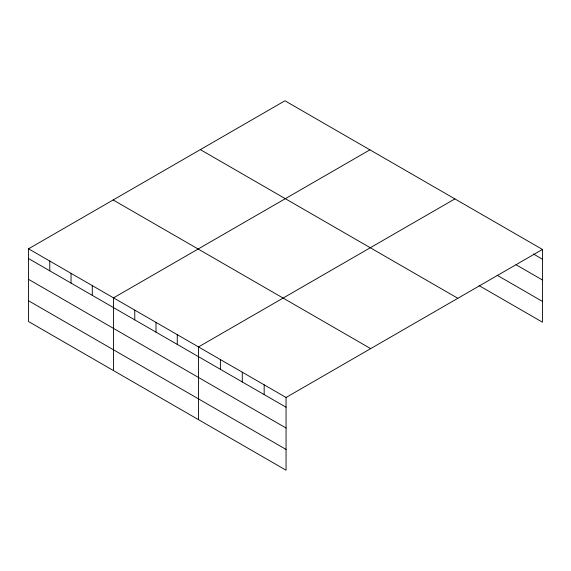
<?xml version="1.0" encoding="UTF-8"?>
<svg xmlns="http://www.w3.org/2000/svg" width="571" height="571" viewBox="0 0 571 571"><rect width="100%" height="100%" fill="white"/><g stroke="black" fill="none" stroke-linecap="round" stroke-linejoin="round"><path stroke-width="0.86" d="M28.55 248.806L286.057 397.473L286.057 470.218L28.55 321.552L28.55 248.806L284.943 100.781L542.45 249.448L542.45 322.194L479.048 285.593M369.922 149.838L113.529 297.869L113.529 370.615M454.894 198.901L198.508 346.925L198.508 419.671M286.057 397.473L542.45 249.448M533.393 253.981L542.45 259.205M516.034 264.744L542.45 279.99M497.163 275.265L542.45 301.409M200.335 149.623L457.842 298.298M113.158 199.957L370.665 348.624M28.55 258.563L286.057 407.23M28.55 279.347L286.057 428.022M28.55 300.767L286.057 449.434M264.173 384.84L264.173 394.597M242.282 372.199L242.282 381.956M220.392 359.566L220.392 369.323M177.26 334.663L177.26 344.42M156.019 322.394L156.019 332.151M134.77 310.132L134.77 319.888M92.281 285.6L92.281 295.357M71.04 273.338L71.04 283.095M49.791 261.068L49.791 270.825"/></g></svg>
